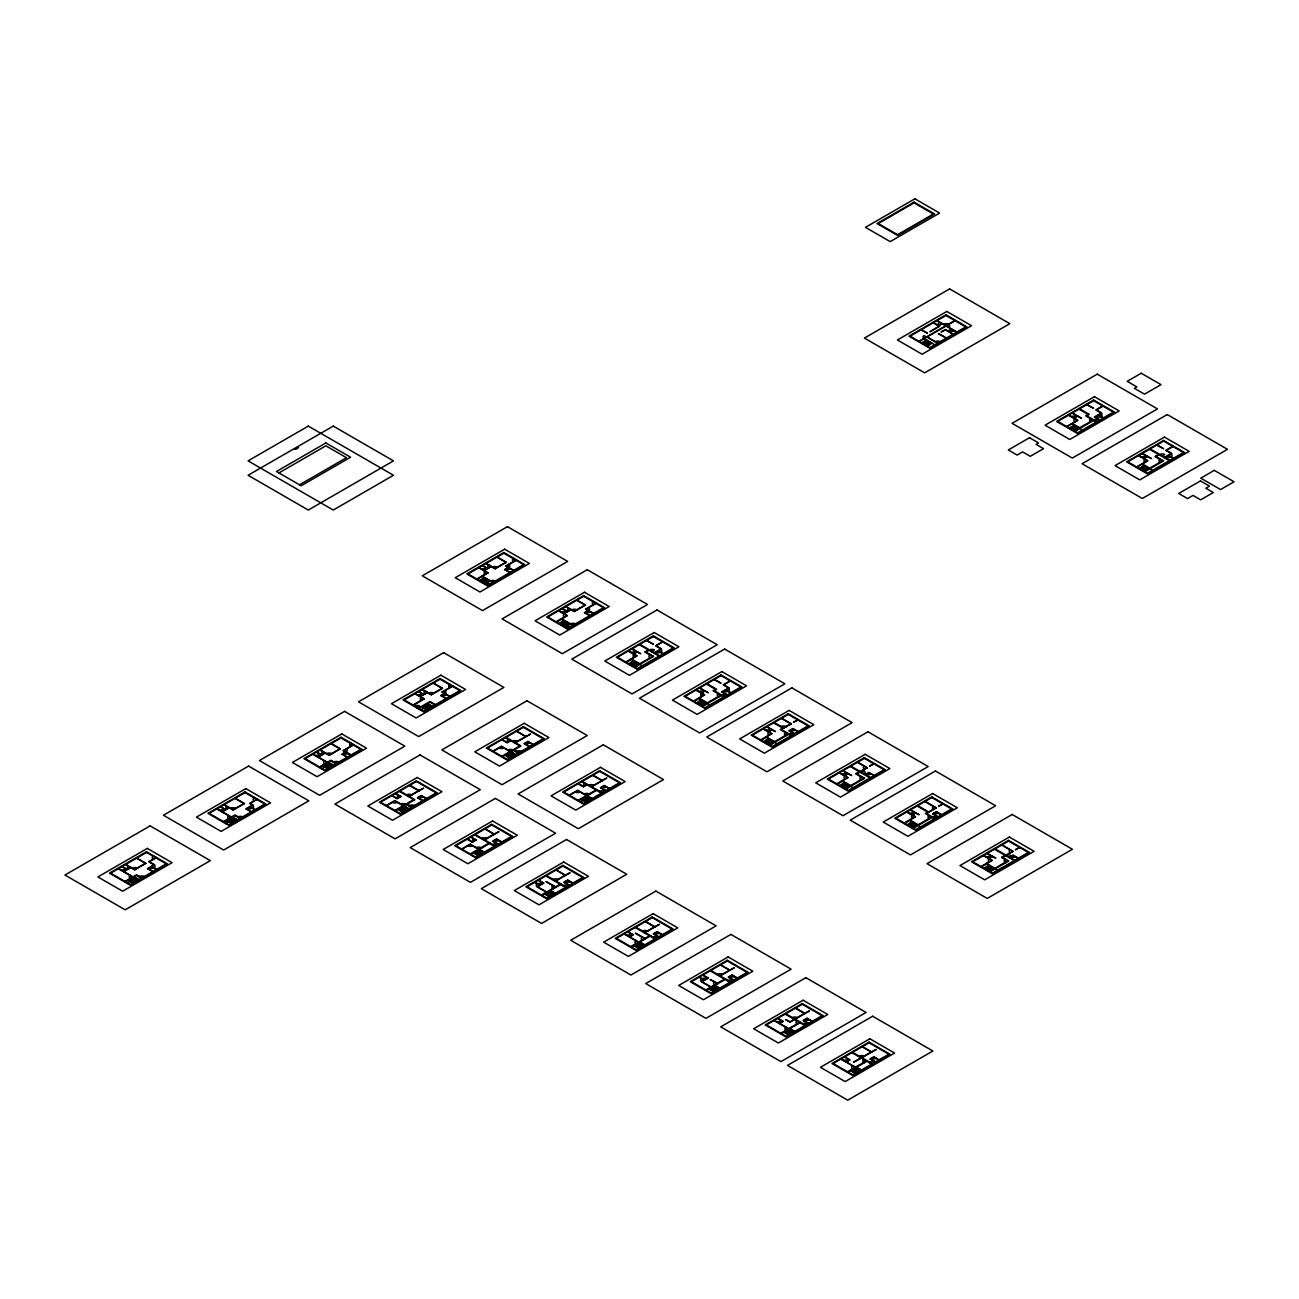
<?xml version="1.0" encoding="UTF-8"?>
<svg xmlns="http://www.w3.org/2000/svg" width="1299" height="1299" viewBox="0 0 1299 1299"><rect width="100%" height="100%" fill="white"/><g stroke="black" fill="none" stroke-linecap="round" stroke-linejoin="round"><path stroke-width="1.5" d="M134.836 880.381L134.219 880.966L135.242 880.625M233.333 820.595L232.732 821.179L233.739 820.822M329.329 765.89L328.712 766.475L329.735 766.134M428.378 707.159L427.761 707.744L428.767 707.387M404.752 809.439L404.151 810.024L405.158 809.683M511.725 755.271L511.108 755.856L512.115 755.515M480.094 852.94L479.477 853.524L480.5 853.167M587.976 799.307L587.375 799.892L588.382 799.534M551.231 894.004L550.63 894.589L551.637 894.248M640.602 945.607L640.001 946.192L641.008 945.851M715.619 988.912L715.018 989.497L716.025 989.156M790.588 1032.202L789.987 1032.786L790.994 1032.429M857.372 1070.749L856.772 1071.334L857.778 1070.993M278.928 472.917L325.87 445.817L346.46 457.703L299.517 484.803M483.959 570.407L490.86 566.413M484.267 570.586L491.168 566.591M476.847 579.029L487.563 572.843M495.081 568.491L505.798 562.305M477.155 579.208L488.18 572.843L479.022 567.549M514.079 558.424L513.462 558.781A3.442 1.981 0 0 0 513.462 561.59M479.558 580.588L484.413 577.779M516.515 559.837L505.701 566.072L513.43 570.521M480.175 580.945L485.03 578.136M506.334 566.072L516.206 560.356M480.776 581.303L485.647 578.493M481.393 581.643L486.264 578.851M482.01 582.001L486.881 579.192M482.627 582.358L487.482 579.549M508.185 567.501L504.58 569.579L509.825 572.599M504.889 569.758L508.494 567.679M483.244 582.715L488.099 579.906M483.845 583.072L488.716 580.263M484.462 583.43L489.333 580.621M485.079 583.771L489.934 580.962M484.738 584.29L485.339 583.933A3.442 1.981 0 0 1 490.21 583.933M490.21 581.124L490.519 580.945A3.442 1.981 0 0 1 495.39 580.945M487.174 585.687L523.627 564.643L503.833 553.212L467.997 573.914L487.774 585.329M941.775 323.613L938.479 325.513L933.543 322.672M938.479 325.87L942.084 323.792M918.978 341.264L954.814 320.561M919.286 341.442L955.122 320.739M921.722 342.839L926.577 340.029M922.322 343.196L927.194 340.387M922.939 343.553L927.811 340.744M923.557 343.91L928.412 341.101M924.174 344.267L929.029 341.458M924.774 344.608L929.646 341.816M947.767 331.229L951.371 329.15M951.68 329.329L948.384 331.229L953.32 334.087M925.391 344.966L930.263 342.157M926.008 345.323L930.863 342.514M926.625 345.68L931.48 342.871M927.226 346.037L932.097 343.228M420.162 696.394L427.062 692.416M563.766 613.485L570.667 609.507M420.47 696.573L427.371 692.594M564.091 613.664L570.975 609.686M222.048 811.599L228.949 807.621M222.356 811.778L229.257 807.799M318.044 756.911L324.945 752.933M318.352 757.09L325.253 753.111M123.551 871.402L130.452 867.423M556.037 621.75L566.754 615.564M574.272 611.228L584.988 605.042L576.756 600.284M123.86 871.58L130.761 867.602M561.817 618.762L567.371 615.564L558.83 610.627M413.05 705.016L423.766 698.83M431.284 694.494L442.001 688.308M556.654 622.091L561.509 619.298L572.469 625.598M413.358 705.195L424.383 698.83L415.225 693.536M233.171 809.699L243.871 803.513M450.282 684.427L449.665 684.768A3.442 1.981 0 0 0 449.665 687.577M593.887 601.502L593.286 601.859A3.442 1.981 0 0 0 593.286 604.668M153.85 855.976L153.233 856.333A3.442 1.981 0 0 0 153.233 859.142M254.766 797.586L254.166 797.927A3.442 1.981 0 0 0 254.166 800.736M329.167 755.011L339.867 748.825M414.105 706.331L414.722 705.99A3.442 1.981 0 0 1 419.577 705.99L416.541 707.744M351.233 743.158L350.633 743.515A3.442 1.981 0 0 0 350.633 746.308M559.09 623.504L563.945 620.695M559.755 623.893L564.627 621.084M134.674 869.502L145.374 863.315M452.718 685.823L441.904 692.058L449.633 696.524M596.322 602.915L585.524 609.15L593.253 613.615M156.27 857.389L148.703 861.757L154.078 864.858L147.453 868.674L152.714 871.71M257.202 798.982L249.635 803.367L252.574 805.055L245.949 808.871L251.21 811.907M442.537 692.058L452.409 686.359M586.141 609.15L596.03 603.434M155.977 857.908L149.32 861.757L154.695 864.858L151.674 866.595M228.981 815.61L228.673 815.788A3.442 1.981 0 0 0 228.673 818.597M256.91 799.518L250.252 803.367L253.191 805.055L250.187 806.793M560.437 624.283L565.292 621.474M324.977 760.922L324.669 761.1A3.442 1.981 0 0 0 324.669 763.909M561.103 624.673L565.974 621.864M353.669 744.554L343.082 750.676L350.811 755.125M343.699 750.676L353.377 745.09M561.785 625.063L566.64 622.253M418.505 708.166L430.066 701.509L435.538 704.659M444.388 693.487L440.783 695.566L446.028 698.602M562.467 625.452L567.322 622.643M587.992 610.579L584.388 612.657L589.632 615.694M418.505 708.881L430.066 702.207L434.921 705.016M441.092 695.744L444.696 693.666M584.696 612.836L588.301 610.757M130.485 875.412L130.176 875.591A3.442 1.981 0 0 0 130.176 878.4M223.477 821.601L235.022 814.928L240.494 818.094M563.133 625.842L568.004 623.033M223.477 822.299L235.022 815.642L239.877 818.451M246.258 809.05L249.863 806.971M319.457 766.913L331.018 760.24L336.49 763.39M345.55 752.105L341.946 754.183L347.206 757.22M563.815 626.232L568.67 623.423M319.457 767.612L331.018 760.938L335.873 763.747M342.254 754.362L345.859 752.283M564.48 626.621L569.352 623.812M420.941 710.277L421.542 709.92A3.442 1.981 0 0 0 421.542 707.127L426.413 709.92M423.977 708.523L430.066 705.016M564.545 627.368L570.634 623.861A3.442 1.981 0 0 1 575.489 623.861M124.964 881.404L136.525 874.73L141.997 877.897M124.964 882.102L136.525 875.429L141.38 878.238M147.761 868.852L151.366 866.774M225.896 823.712L226.513 823.355A3.442 1.981 0 0 0 226.513 820.546L231.368 823.355M228.949 821.958L235.022 818.451M321.892 769.008L322.509 768.667A3.442 1.981 0 0 0 322.509 765.858L327.364 768.667M324.929 767.254L331.018 763.747M333.453 762.351L334.054 761.993A3.442 1.981 0 0 1 338.925 761.993M428.573 707.273L431.284 705.714M233.528 820.708L236.239 819.149M566.981 628.765L603.434 607.721L583.657 596.306L547.805 616.993L567.598 628.424M329.524 766.004L332.235 764.445M127.399 883.515L128.016 883.158A3.442 1.981 0 0 0 128.016 880.349L132.871 883.158M130.436 881.745L136.525 878.238M138.961 876.841L139.561 876.484A3.442 1.981 0 0 1 144.433 876.484M135.031 880.511L137.743 878.952M633.49 653.738L637.095 651.643M633.798 653.917L637.403 651.822M625.761 662.003L636.461 655.816M631.541 659.015L637.095 655.816L628.537 650.88M626.362 662.344L631.233 659.535L642.177 665.851M648.331 649.922L644.71 652.001L652.39 656.45M662.425 641.771L655.524 645.765L660.996 648.915L654.404 652.731M662.734 641.95L656.141 645.765L661.613 648.915L658.333 650.815M645.928 652.001L649.549 649.922A3.442 1.981 0 0 1 654.404 649.922L651.367 651.676M628.797 663.757L633.652 660.947M396.763 798.56L400.677 796.303M629.463 664.146L634.334 661.337M630.145 664.536L635.016 661.727M386.339 805.526L394.864 800.606L408.876 808.709M386.664 805.705L395.172 800.785M630.827 664.926L635.682 662.117M631.493 665.315L636.364 662.506M650.572 654.696L649.955 655.037A3.442 1.981 0 0 0 649.955 657.846M632.175 665.705L637.03 662.896M654.728 652.91L658.008 651.01M632.84 666.095L637.712 663.286M397.608 802.197L397.283 802.376A3.442 1.981 0 0 1 392.428 802.376M409.006 796.238L418.587 790.718M418.895 790.539L423.636 788.152L409.315 796.417M633.522 666.484L638.394 663.675M634.204 666.874L639.059 664.065M639.741 663.757L653.007 656.092M634.87 667.264L653.608 656.45L645.311 651.66M507.113 742.427L510.41 740.527M492.938 751.147L501.463 746.227L515.833 754.54M510.718 740.706L507.113 742.784L501.852 739.764M493.247 751.325L501.771 746.405M1073.753 417.888L1077.358 415.81M1074.062 418.067L1077.667 415.989M394.896 810.462L413.65 799.632M504.191 747.818L503.882 747.997A3.442 1.981 0 0 1 499.027 747.997M395.497 810.803L406.441 804.487M407.058 804.146L414.868 799.632L399.946 791.01M417.693 797.911L421.298 795.832M515.135 742.557L530.593 733.984L515.443 742.736M400.368 810.803L406.441 807.296M408.876 805.9L409.494 805.542A3.442 1.981 0 0 1 414.349 805.542M1066.641 426.527L1077.358 420.34L1068.509 415.225M1066.95 426.705L1077.975 420.34L1068.817 415.047M1102.689 405.938L1095.788 409.932L1101.276 413.082L1094.375 417.076L1099.62 420.097M1102.997 406.116L1096.421 409.932L1101.893 413.082L1098.597 414.982L1103.533 417.84M404.963 809.553L407.659 807.994M1069.353 428.085L1074.224 425.276M501.852 756.294L519.779 745.951L505.457 737.686M1069.97 428.443L1074.825 425.634M502.453 756.635L513.397 750.319M514.014 749.978L520.996 745.951L506.074 737.329M524.423 743.872L528.027 741.794M1070.587 428.784L1075.442 425.991M1071.188 429.141L1076.059 426.332M1071.805 429.498L1076.676 426.689M1072.422 429.855L1077.277 427.046M1094.684 417.255L1098.288 415.16M507.324 756.635L513.397 753.128M515.833 751.731L516.45 751.374A3.442 1.981 0 0 1 521.305 751.374M1073.039 430.213L1077.894 427.403M1073.64 430.57L1078.511 427.761M1074.257 430.911L1092.995 420.097M1074.874 431.268L1093.612 420.454M701.151 692.789L704.756 690.711M701.46 692.984L705.065 690.889M693.422 701.07L704.139 694.884M699.203 698.083L704.756 694.884L696.215 689.948M694.023 701.411L698.894 698.602L709.839 704.919M730.087 680.838L723.186 684.833L728.658 687.983L721.773 691.977L727.018 694.997M730.395 681.017L723.819 684.833L729.291 687.983L725.995 689.883M696.459 702.824L701.33 700.015M697.141 703.214L701.996 700.405M697.807 703.603L702.678 700.794M698.489 703.993L703.344 701.184M699.154 704.383L704.026 701.574M699.836 704.772L704.707 701.963M722.082 692.156L725.686 690.061M700.518 705.162L705.373 702.353M701.184 705.552L706.055 702.743M701.866 705.942L706.721 703.132M707.403 702.824L720.669 695.16M702.532 706.331L721.887 695.16A3.442 1.981 0 0 1 726.742 695.16M472.089 842.044L476.019 839.787M461.681 849.01L470.189 844.106L484.218 852.193M461.989 849.189L470.498 844.285M1143.753 458.32L1147.358 456.225M472.933 845.681L472.625 845.86A3.442 1.981 0 0 1 467.754 845.86M1144.062 458.498L1147.667 456.404M484.348 839.739L493.929 834.202M494.237 834.023L498.962 831.652L484.657 839.917M583.381 786.463L586.677 784.564M1136.641 466.942L1147.358 460.755L1138.509 455.64M586.986 784.742L583.381 786.821L578.12 783.784M1136.95 467.12L1147.975 460.755L1138.817 455.462M1158.594 454.504L1154.99 456.582L1162.394 460.869M1172.705 446.353L1165.804 450.347L1171.276 453.497L1164.683 457.313M569.206 795.183L577.714 790.263L592.1 798.56M1173.013 446.531L1166.421 450.347L1171.893 453.497L1168.597 455.397L1173.549 458.255M569.514 795.361L578.039 790.442M1156.191 456.582L1159.211 454.845M470.222 853.946L488.992 843.116M470.839 854.304L490.21 843.116M493.019 841.395L496.624 839.316M1139.353 468.501L1144.224 465.692M580.458 791.854L580.15 792.033A3.442 1.981 0 0 1 575.295 792.033M1139.97 468.858L1144.841 466.049M1162.248 455.9L1164.683 454.504A3.442 1.981 0 0 0 1159.812 454.504M1140.587 469.215L1145.442 466.406M591.402 786.593L606.86 778.02L591.711 786.772M1141.204 469.556L1146.059 466.747M475.694 854.304L481.783 850.796M492.029 844.87L492.63 844.529A3.442 1.981 0 0 1 497.501 844.529M1141.805 469.913L1146.676 467.104M1142.422 470.27L1147.293 467.461M1164.992 457.492L1168.288 455.592M480.289 853.053L483.001 851.495M1143.039 470.628L1147.894 467.819M1143.656 470.985L1148.511 468.176M1144.257 471.326L1163.011 460.512M1144.874 471.683L1163.612 460.869L1155.59 456.241M578.12 800.33L596.046 789.971L581.725 781.706M578.721 800.671L597.264 789.971M600.69 787.892L604.295 785.814M583.592 800.671L589.665 797.164M599.083 791.724L599.683 791.383A3.442 1.981 0 0 1 604.555 791.383M588.187 799.421L590.883 797.862M768.391 731.613L771.996 729.535M768.699 731.792L772.304 729.713M760.662 739.878L771.379 733.691M766.442 736.906L771.996 733.691L763.455 728.771M761.263 740.235L766.134 737.426L777.078 743.742M783.606 727.927L790.734 723.819M797.635 719.841L793.478 722.244L797.943 720.019M763.698 741.632L768.57 738.822M764.38 742.021L769.235 739.228M765.046 742.411L769.917 739.618M765.728 742.801L770.583 740.008M766.41 743.207L771.265 740.398M767.076 743.596L771.947 740.787M789.321 730.964L792.926 728.885M767.758 743.986L772.613 741.177M768.423 744.376L773.295 741.567M769.105 744.765L773.96 741.956M774.642 741.632L787.908 733.984M769.787 745.155L789.126 733.984A3.442 1.981 0 0 1 793.981 733.984M543.242 883.125L536.925 886.762L546.311 892.169M537.51 886.795L543.859 883.125L538.614 880.089M555.485 880.803L565.065 875.282M565.374 875.104L570.115 872.717L555.793 880.982M541.374 895.027L560.129 884.197M541.975 895.368L561.347 884.197M564.156 882.476L567.777 880.397M546.847 895.368L552.919 891.861M563.165 885.95L563.782 885.593A3.442 1.981 0 0 1 568.637 885.593M551.442 894.134L554.137 892.559M844.447 775.535L848.052 773.457M844.772 775.714L848.377 773.636M836.718 783.8L847.435 777.614M842.499 780.813L848.052 777.614L839.511 772.678M837.335 784.141L842.19 781.348L853.134 787.665M859.305 771.72L855.684 773.814L863.965 778.604M860.198 771.541L866.79 767.741M873.691 763.747L869.534 766.15L874 763.926M856.902 773.814L859.906 772.061M860.523 771.72L867.407 767.741L857.746 762.156M861.123 772.775L864.16 771.021A3.442 1.981 0 0 1 864.16 773.831L863.559 774.172M839.771 785.554L844.626 782.745M840.437 785.944L845.308 783.135M841.119 786.333L845.974 783.524M841.784 786.723L846.656 783.914M842.466 787.113L847.321 784.304M865.378 774.529L868.982 772.45L874.243 775.471M843.148 787.503L848.003 784.693M865.686 774.707L868.982 772.808M843.814 787.892L848.685 785.083M844.496 788.282L849.351 785.473M845.162 788.672L850.033 785.863M850.715 785.554L863.965 777.89M845.844 789.061L864.582 778.247L856.285 773.457M629.317 936.628L632.613 934.728M629.625 936.806L633.23 934.728L627.985 931.692M644.856 932.406L654.436 926.885M654.745 926.69L659.486 924.32L645.165 932.585M636.266 940.638L635.942 940.817A3.442 1.981 0 0 0 635.942 943.626M630.746 946.63L649.5 935.8M653.543 934.078L657.148 932M631.346 946.971L650.718 935.8M636.218 946.971L642.291 943.464M652.536 937.553L653.153 937.196A3.442 1.981 0 0 1 658.008 937.196M640.813 945.721L643.508 944.162M911.914 814.733L915.519 812.654M912.239 814.911L915.844 812.833M904.185 822.998L914.902 816.811M909.966 820.026L915.519 816.811L906.978 811.891M904.802 823.355L909.657 820.546L920.601 826.862M928.704 811.956L935.832 807.848M942.733 803.87L938.576 806.257L943.042 804.049M907.238 824.751L912.093 821.942M907.904 825.141L912.775 822.348M908.586 825.531L913.441 822.738M909.251 825.92L914.123 823.128M909.933 826.326L914.805 823.517M910.615 826.716L915.47 823.907M932.844 814.083L936.449 812.005M911.281 827.106L916.152 824.297M911.963 827.495L916.818 824.686M912.629 827.885L917.5 825.076M918.182 824.751L931.432 817.103M913.311 828.275L932.65 817.103A3.442 1.981 0 0 1 937.521 817.103M707.63 978.033L701.314 981.671L710.699 987.078M701.898 981.703L708.247 978.033L703.003 974.997M719.873 975.711L729.453 970.191M729.762 970.012L734.503 967.625L720.182 975.89M705.763 989.935L724.517 979.105M728.544 977.384L732.165 975.305M706.364 990.276L725.735 979.105M711.235 990.276L717.308 986.769M727.554 980.859L728.171 980.501A3.442 1.981 0 0 1 733.026 980.501M715.83 989.042L718.526 987.467M988.685 858.249L992.29 856.171M988.994 858.428L992.598 856.35M980.956 866.514L991.657 860.328M986.737 863.543L992.29 860.328L983.733 855.391M981.557 866.871L986.428 864.062L997.372 870.379M1005.101 855.343L1001.48 857.437L1008.203 861.318M1006.011 855.164L1012.587 851.365M1019.488 847.37L1015.331 849.773L1019.796 847.549M983.993 868.268L988.848 865.459M1002.698 857.437L1005.702 855.7M1006.319 855.343L1013.22 851.365L1001.967 844.87M1006.14 855.944L1009.177 854.19A3.442 1.981 0 0 1 1009.177 856.999L1008.576 857.34M984.674 868.658L989.529 865.848M985.34 869.047L990.211 866.238M986.022 869.437L990.877 866.628M986.688 869.827L991.559 867.018M1009.615 857.243L1013.22 855.164L1018.465 858.201M987.37 870.216L992.225 867.407M1009.924 857.421L1013.22 855.521M988.052 870.606L992.907 867.797M988.718 870.996L993.589 868.187M989.4 871.385L994.255 868.576M994.937 868.268L1008.203 860.62M990.065 871.775L1008.803 860.961L1002.081 857.08M779.303 1023.222L782.599 1021.306M779.611 1023.401L783.216 1021.306L777.955 1018.286M794.225 1019.358L790.036 1021.777L785.603 1019.569L790.036 1022.134L794.533 1019.536M794.842 1019.001L804.422 1013.464M804.731 1013.285L809.472 1010.914L795.15 1019.179M786.236 1027.217L785.927 1027.395A3.442 1.981 0 0 0 785.927 1030.204M780.731 1033.208L799.486 1022.378M803.513 1020.673L807.117 1018.578M781.332 1033.566L800.704 1022.378M786.187 1033.566L792.276 1030.058M802.522 1024.132L803.123 1023.791A3.442 1.981 0 0 1 807.994 1023.791M790.782 1032.315L793.494 1030.756M846.087 1061.77L849.384 1059.87M846.396 1061.949L850.001 1059.87L844.74 1056.834M861.01 1057.906L853.492 1062.241L861.318 1058.084M861.627 1057.548L871.207 1052.028M871.515 1051.849L876.257 1049.462L861.935 1057.743M853.021 1065.781L852.712 1065.959A3.442 1.981 0 0 0 852.712 1068.768M847.5 1071.772L866.271 1060.942M870.298 1059.221L873.902 1057.142M848.117 1072.13L867.488 1060.942M852.972 1072.13L859.061 1068.606M869.307 1062.696L869.908 1062.338A3.442 1.981 0 0 1 874.779 1062.338M857.567 1070.879L860.279 1069.321M484.04 581.546L483.033 581.189L483.634 581.773M563.88 624.64L562.857 624.283L563.474 624.868M1087.052 404.509L1093.677 408.341L1086.727 404.687M1157.052 444.94L1163.677 448.756L1156.743 445.119M937.147 320.577L945.964 325.676M946.273 325.854L956.925 332.008M936.839 320.772L945.656 325.854M945.964 326.033L956.616 332.187M1097.98 414.982L1103.224 418.018M1167.98 455.397L1173.224 458.433M938.787 325.692L939.664 326.195L929.938 331.813L939.031 326.195L933.234 322.85M948.075 331.05L945.38 329.491L941.061 331.992L945.38 329.865L953.011 334.265M1094.992 417.076L1099.928 419.918M1150.151 448.918L1169.944 460.333M1079.615 408.812L1089.276 414.381L1086.808 415.826L1096.924 421.655M1149.55 449.259L1169.327 460.69M1078.998 409.153L1088.059 414.381L1085.591 415.826L1096.307 422.013M946.581 337.984L938.316 333.583L946.257 338.162M1072.422 412.968L1081.482 418.197L1077.358 416.167M1142.422 453.383L1151.482 458.612L1147.358 456.582M1072.113 413.147L1077.05 415.989M1142.113 453.562L1147.049 456.404M921.397 329.686L927.502 333.21L921.072 329.865M927.161 336.896L937.813 343.05M926.398 336.977L923.979 335.564A3.442 1.981 0 0 0 923.979 338.373M926.853 337.074L937.505 343.228M1072.422 423.539L1079.729 427.761M1142.422 463.954L1149.745 468.176M924.141 338.633L934.793 344.787M1071.821 423.896L1082.44 430.018M1141.821 464.311L1152.44 470.433M924.141 341.442L929.662 344.625M1071.789 426.673L1077.309 429.872M1141.789 467.104L1147.309 470.287M1001.659 845.048L1012.895 851.543M577.065 600.106L585.605 605.042L574.272 611.585L565.731 606.649M646.772 640.358L653.397 644.174L646.464 640.537M714.45 679.409L721.075 683.242L714.125 679.588M781.689 718.233L791.351 723.819L781.446 729.535L791.562 735.38M781.365 718.412L791.042 723.998M857.437 762.334L867.099 767.92M925.213 801.353L936.449 807.848L926.544 813.564L935.085 818.5M924.904 801.532L936.141 808.027M588.268 607.559L588.577 607.737A3.442 1.981 0 0 1 588.577 610.546M660.444 649.24L660.753 649.419A3.442 1.981 0 0 1 660.753 652.228M728.106 688.308L728.43 688.486A3.442 1.981 0 0 1 728.43 691.295M1010.476 852.94L1010.167 852.761A3.442 1.981 0 0 1 1010.167 849.952M497.257 557.027L506.415 562.305L495.081 568.848L485.907 563.571M864.679 769.317L864.355 769.138A3.442 1.981 0 0 1 864.355 766.329M496.932 557.206L506.107 562.483M933.705 809.423L933.396 809.245A3.442 1.981 0 0 1 933.396 806.435M1012.895 855.343L1018.156 858.379M585.833 608.971L593.562 613.42M658.008 650.637L663.269 653.673M725.686 689.704L730.931 692.74M798.171 731.564L792.926 728.528L789.013 730.785L794.257 733.821M508.445 564.48L508.753 564.659A3.442 1.981 0 0 1 508.753 567.468M657.7 650.815L662.961 653.852M725.378 689.883L730.623 692.919M792.617 728.707L797.862 731.743M868.674 772.629L873.935 775.665M941.71 814.684L936.449 811.648L932.536 813.905L937.797 816.941M936.141 811.826L941.402 814.863M786.35 726.709L786.041 726.531A3.442 1.981 0 0 0 781.17 726.531M1010.736 856.593L1011.044 856.772A3.053 1.77 0 0 0 1015.38 856.772M585.833 611.829L586.141 612.008A3.053 1.77 0 0 0 590.46 612.008M655.54 652.066L655.849 652.244A3.053 1.77 0 0 0 660.184 652.244M723.202 691.133L723.527 691.312A3.053 1.77 0 0 0 727.846 691.312M790.458 729.957L790.766 730.135A3.053 1.77 0 0 0 795.085 730.135M866.514 773.879L866.823 774.058A3.053 1.77 0 0 0 871.142 774.058M506.025 565.893L513.738 570.342M933.981 813.077L934.29 813.255A3.053 1.77 0 0 0 938.609 813.255M995.066 848.848L1014.86 860.279M585.005 612.657L589.957 615.515M639.871 644.336L659.665 655.751M722.39 691.977L727.326 694.819M789.63 730.785L794.566 733.643M850.845 766.134L870.639 777.565M933.153 813.905L938.105 816.762M994.466 849.205L1014.259 860.636M707.013 683.712L716.675 689.282L714.19 690.727L724.322 696.556M774.253 722.536L783.914 728.106M639.27 644.677L659.048 656.109M850.244 766.491L870.021 777.906M917.776 805.656L929.029 812.135M706.396 684.053L715.457 689.282L712.989 690.727L723.705 696.913M773.636 722.877L782.696 728.106L780.228 729.535L790.945 735.737M917.175 805.997L927.811 812.135L925.326 813.564L934.484 818.857M506.009 568.735L506.334 568.913A3.053 1.77 0 0 0 510.653 568.913M577.016 609.994L576.707 609.816A3.442 1.981 0 0 0 571.836 609.816M505.197 569.579L510.134 572.421M497.826 567.273L497.517 567.095A3.442 1.981 0 0 0 492.646 567.095M566.039 606.471L574.58 611.407M718.85 696.913L718.233 696.556A3.442 1.981 0 0 1 718.233 693.747M786.09 735.737L785.473 735.38A3.442 1.981 0 0 1 785.473 732.571M1005.767 862.715L1005.166 862.374A3.442 1.981 0 0 1 1005.166 859.565M929.613 818.857L929.012 818.5A3.442 1.981 0 0 1 929.012 815.691M486.232 563.393L495.39 568.67M568.816 610.92L568.507 610.741A3.053 1.77 0 0 1 568.507 608.257M861.546 780.001L860.928 779.644A3.442 1.981 0 0 1 860.928 776.834M987.337 853.313L995.895 858.249L992.29 856.528M987.029 853.492L991.981 856.35M562.435 608.549L567.371 611.407M632.142 648.802L640.699 653.722L637.095 652.001M699.82 687.869L708.361 692.789L704.756 691.068M767.059 726.677L775.6 731.613L771.996 729.892M843.116 770.599L851.657 775.535L848.052 773.814M562.126 608.728L567.062 611.585M631.834 648.98L636.786 651.822M699.495 688.048L704.448 690.889M766.751 726.855L771.687 729.713M842.807 770.778L847.744 773.636M910.583 809.797L919.124 814.733L915.519 813.012M910.274 809.975L915.21 812.833M991.153 857.178L990.845 856.999A3.053 1.77 0 0 0 986.526 856.999M489.009 567.842L488.7 567.663A3.053 1.77 0 0 1 488.7 565.162M566.25 612.414L565.942 612.235A3.053 1.77 0 0 0 561.606 612.235M635.958 652.666L635.649 652.488A3.053 1.77 0 0 0 631.33 652.488M703.62 691.734L703.311 691.555A3.053 1.77 0 0 0 698.992 691.555M770.859 730.541L770.551 730.363A3.053 1.77 0 0 0 766.231 730.363M846.932 774.464L846.623 774.285A3.053 1.77 0 0 0 842.288 774.285M914.399 813.661L914.09 813.483A3.053 1.77 0 0 0 909.755 813.483M482.627 565.471L487.563 568.312M482.302 565.65L487.255 568.491M983.424 855.57L991.981 860.506M558.521 610.806L567.062 615.742M628.229 651.059L636.77 655.995M695.891 690.126L704.448 695.062M763.146 728.95L771.687 733.87M839.203 772.856L847.744 777.792M486.427 569.335L486.118 569.157A3.053 1.77 0 0 0 481.799 569.157M906.67 812.07L915.21 816.99M989.546 861.919L989.237 861.74A3.442 1.981 0 0 1 989.237 858.931M564.627 617.139L564.318 616.96A3.442 1.981 0 0 1 564.318 614.167M634.35 657.391L634.042 657.213A3.442 1.981 0 0 1 634.042 654.404M702.012 696.459L701.704 696.28A3.442 1.981 0 0 1 701.704 693.471M769.252 735.283L768.943 735.104A3.442 1.981 0 0 1 768.943 732.295M845.308 779.189L845 779.01A3.442 1.981 0 0 1 845 776.217M478.698 567.728L487.872 573.021M912.775 818.402L912.466 818.224A3.442 1.981 0 0 1 912.466 815.415M986.428 863.364L995.537 868.625M485.436 574.418L485.128 574.239A3.442 1.981 0 0 1 485.128 571.43M561.509 618.584L573.07 625.257M631.233 658.837L640.342 664.098M698.894 697.904L708.004 703.165M766.134 736.728L775.259 741.989M842.19 780.634L851.316 785.911M909.657 819.848L918.783 825.109M986.428 866.871L992.501 870.379M482.335 576.22L492.954 582.342M561.509 622.091L567.598 625.615M631.233 662.344L637.306 665.851M698.894 701.411L704.967 704.919M766.134 740.235L772.207 743.742M842.19 784.141L848.279 787.665M482.026 576.399L492.646 582.52M909.657 823.355L915.746 826.862M563.669 624.754L566.38 626.313M481.994 579.192L487.515 582.374M483.845 581.66L486.297 583.072M433.444 683.014L442.618 688.308L431.284 694.851L422.11 689.558M516.791 731.142L526.16 736.549M593.058 775.162L602.427 780.569M433.135 683.193L442.309 688.486M516.482 731.321L525.543 736.549M592.75 775.341L601.81 780.569M444.648 690.483L444.956 690.662A3.442 1.981 0 0 1 444.956 693.471M442.228 691.88L449.941 696.345M533.288 744.457L528.027 741.42L524.114 743.694L529.375 746.714M609.556 788.493L604.295 785.457L600.382 787.714L605.643 790.75M527.719 741.599L532.98 744.636M603.986 785.635L609.247 788.672M442.212 694.738L442.537 694.916A3.053 1.77 0 0 0 446.856 694.916M525.559 742.849L525.868 743.028A3.053 1.77 0 0 0 530.203 743.028M601.827 786.885L602.135 787.064A3.053 1.77 0 0 0 606.471 787.064M441.4 695.566L446.336 698.424M524.747 743.694L529.683 746.535M601.015 787.714L605.951 790.571M517.879 741.339L517.554 741.161A3.442 1.981 0 0 0 512.699 741.161M594.146 785.359L593.822 785.181A3.442 1.981 0 0 0 588.967 785.181M434.028 693.26L433.72 693.081A3.442 1.981 0 0 0 428.849 693.081M582.342 781.365L602.119 792.78M422.435 689.379L431.593 694.673M596.647 790.328L601.518 793.137M425.211 693.845L424.903 693.666A3.053 1.77 0 0 1 424.903 691.165M508.558 741.956L508.25 741.778A3.053 1.77 0 0 1 508.25 739.277M584.826 785.992L584.501 785.814A3.053 1.77 0 0 1 584.501 783.313M418.83 691.458L423.766 694.316M502.161 739.586L507.422 742.606M578.428 783.606L583.689 786.642M418.505 691.636L423.458 694.494M422.63 695.322L422.321 695.144A3.053 1.77 0 0 0 418.002 695.144M513.397 749.62L518.869 752.787M518.269 753.128L512.796 749.978A3.442 1.981 0 0 0 507.925 749.978M589.665 794.355L589.064 793.998A3.442 1.981 0 0 0 584.193 793.998M414.901 693.731L424.075 699.008M427.631 703.603L432.486 706.412M421.639 700.421L421.331 700.242A3.442 1.981 0 0 1 421.331 697.433M501.463 746.584L510.052 751.553M577.714 790.62L586.32 795.589M426.949 703.993L431.82 706.802M510.296 752.121L515.167 754.93M586.563 796.157L591.435 798.95M426.283 704.383L431.138 707.192M509.614 752.511L514.485 755.32M585.881 796.547L590.753 799.34M425.601 704.772L430.472 707.582M508.948 752.9L513.803 755.709M585.216 796.937L590.071 799.746M424.919 705.162L429.79 707.971M508.266 753.29L513.137 756.099M584.534 797.326L589.405 800.135M424.253 705.552L429.108 708.361M507.6 753.68L512.456 756.489M583.868 797.716L588.723 800.525M423.571 705.942L428.443 708.751M506.919 754.069L511.79 756.879M583.186 798.106L588.057 800.915M422.906 706.331L427.761 709.14M506.237 754.459L511.108 757.268M582.504 798.495L587.375 801.304M422.224 706.737L427.095 709.53M505.571 754.849L510.426 757.658M581.838 798.885L586.693 801.694M504.889 755.239L509.76 758.048M586.028 802.084L581.156 799.275A3.442 1.981 0 0 1 581.156 802.084M409.834 785.294L419.204 790.718M485.177 828.794L494.546 834.202M556.313 869.875L565.682 875.282M645.684 921.462L655.053 926.885M720.701 964.784L730.07 970.191M795.67 1008.056L805.039 1013.464M862.455 1046.621L871.824 1052.028M409.526 785.489L418.895 790.896M484.868 828.973L494.237 834.38M556.004 870.054L565.374 875.461M645.376 921.641L654.745 927.064M720.393 964.962L729.762 970.369M795.361 1008.235L804.731 1013.642M862.146 1046.799L871.515 1052.206M345.826 749.085L346.135 749.263A3.442 1.981 0 0 1 346.135 752.072M331.326 743.531L340.5 748.825L329.167 755.369L319.992 750.075M343.391 750.497L351.12 754.946M426.543 798.495L421.298 795.475L417.385 797.732L422.63 800.769M501.885 841.996L496.624 838.959L492.711 841.216L497.972 844.253M573.021 883.06L567.777 880.04L563.847 882.297L569.108 885.333M662.393 934.663L657.148 931.643L653.235 933.9L658.479 936.936M737.41 977.968L732.165 974.948L728.236 977.205L733.497 980.242M812.378 1021.258L807.117 1018.221L803.204 1020.478L808.465 1023.515M879.163 1059.822L873.902 1056.785L869.989 1059.042L875.25 1062.079M331.018 743.71L340.176 749.003M420.99 795.654L426.234 798.674M496.315 839.138L501.576 842.174M567.452 880.219L572.713 883.239M656.839 931.821L662.084 934.842M731.84 975.127L737.101 978.163M806.809 1018.4L812.07 1021.436M873.594 1056.964L878.855 1060M343.391 753.339L343.699 753.534A3.053 1.77 0 0 0 348.018 753.534M418.83 796.904L419.139 797.083A3.053 1.77 0 0 0 423.458 797.083M494.156 840.388L494.464 840.567A3.053 1.77 0 0 0 498.784 840.567M565.292 881.469L565.601 881.648A3.053 1.77 0 0 0 569.936 881.648M654.664 933.055L654.988 933.234A3.053 1.77 0 0 0 659.307 933.234M729.681 976.377L729.989 976.556A3.053 1.77 0 0 0 734.325 976.556M804.649 1019.65L804.958 1019.829A3.053 1.77 0 0 0 809.277 1019.829M871.434 1058.214L871.743 1058.393A3.053 1.77 0 0 0 876.062 1058.393M342.563 754.183L347.515 757.041M418.002 797.732L422.938 800.59M493.328 841.216L498.28 844.074M564.48 882.297L569.417 885.155M653.852 933.9L658.788 936.741M728.869 977.205L733.805 980.063M803.821 1020.478L808.774 1023.336M870.606 1059.042L875.558 1061.9M411.751 795.02L411.442 794.842A3.442 1.981 0 0 0 406.571 794.842M487.076 838.505L486.768 838.326A3.442 1.981 0 0 0 481.913 838.326M558.229 879.585L557.921 879.407A3.442 1.981 0 0 0 553.049 879.407M647.6 931.188L647.292 931.01A3.442 1.981 0 0 0 642.42 931.01M722.617 974.494L722.309 974.315A3.442 1.981 0 0 0 717.438 974.315M797.57 1017.766L797.261 1017.588A3.442 1.981 0 0 0 792.406 1017.588M864.355 1056.331L864.046 1056.152A3.442 1.981 0 0 0 859.191 1056.152M475.288 834.51L495.065 845.925M546.424 875.575L566.202 887.006M635.796 927.177L655.589 938.609M710.813 970.483L730.59 981.914M785.781 1013.772L805.559 1025.187M852.566 1052.32L872.343 1063.751M399.345 791.367L414.267 799.973M474.671 834.851L494.464 846.282M545.807 875.932L565.601 887.347M635.195 927.535L654.972 938.95M710.196 970.84L729.989 982.255M785.164 1014.113L804.958 1025.544M851.949 1052.677L871.743 1064.092M331.911 753.777L331.586 753.599A3.442 1.981 0 0 0 326.731 753.599M797.651 1024.132L797.05 1023.791A3.442 1.981 0 0 1 797.05 1020.982M864.436 1062.696L863.835 1062.338A3.442 1.981 0 0 1 863.835 1059.529M320.301 749.896L329.475 755.19M395.74 793.445L400.985 796.482L397.072 798.739L391.827 795.702M471.066 836.929L476.327 839.966L472.414 842.223L467.153 839.203M395.432 793.624L400.677 796.66M470.758 837.108L476.019 840.144M555.615 886.795L545.937 881.566L555.923 887.331M645.002 938.398L635.308 933.169L645.294 938.917M323.094 754.346L322.769 754.167A3.053 1.77 0 0 1 322.769 751.683M398.517 797.895L398.208 797.716A3.053 1.77 0 0 1 398.208 795.232M473.859 841.395L473.534 841.216A3.053 1.77 0 0 1 473.534 838.716M316.696 751.975L321.649 754.833M392.136 795.524L397.072 798.382M406.441 803.789L411.913 806.955M467.461 839.024L472.414 841.866M553.536 888.711L552.887 888.37A3.442 1.981 0 0 1 552.887 885.577M642.908 940.297L642.258 939.973A3.442 1.981 0 0 1 642.258 937.164M717.925 983.619L710.098 979.462L717.6 983.798M316.388 752.153L321.34 755.011M538.289 880.267L543.55 883.304M627.677 931.87L632.922 934.907M702.678 975.176L707.939 978.212M777.646 1018.465L782.907 1021.485M844.431 1057.013L849.692 1060.049M411.312 807.296L405.84 804.146A3.442 1.981 0 0 0 400.969 804.146M481.783 847.987L481.166 847.63A3.442 1.981 0 0 0 476.311 847.63M320.512 755.839L320.203 755.661A3.053 1.77 0 0 0 315.868 755.661M542.414 883.953L542.105 883.775A3.053 1.77 0 0 0 537.786 883.775M631.785 935.556L631.476 935.377A3.053 1.77 0 0 0 627.157 935.377M706.802 978.861L706.494 978.683A3.053 1.77 0 0 0 702.174 978.683M781.771 1022.151L781.462 1021.972A3.053 1.77 0 0 0 777.143 1021.972M848.556 1060.698L848.247 1060.52A3.053 1.77 0 0 0 843.928 1060.52M715.181 985.194L714.564 984.853A3.442 1.981 0 0 1 714.564 982.044M328.582 762.351L333.453 765.16M550.484 890.464L555.355 893.274M639.871 942.067L644.726 944.86M714.872 985.373L719.743 988.182M789.841 1028.646L794.712 1031.455M856.626 1067.21L861.497 1070.019M394.864 800.963L403.096 805.721M470.189 844.464L478.422 849.221M313.091 754.053L327.413 762.318M535.009 882.167L540.254 885.204M624.381 933.77L638.686 942.035M699.398 977.075L704.643 980.112M774.35 1020.365L788.672 1028.629M841.135 1058.912L855.456 1067.177M312.783 754.232L327.104 762.497M327.9 762.74L332.771 765.549M403.34 806.289L408.211 809.098M478.665 849.773L483.537 852.582M534.685 882.346L539.946 885.382M549.818 890.854L554.673 893.663M624.072 933.949L638.377 942.213M639.189 942.457L644.044 945.266M699.073 977.254L704.334 980.29M714.206 985.762L719.061 988.571M774.042 1020.543L788.363 1028.808M789.175 1029.035L794.03 1031.844M840.826 1059.091L855.148 1067.356M855.96 1067.599L860.815 1070.408M327.234 763.13L332.089 765.939M402.658 806.679L407.529 809.488M478 850.163L482.855 852.972M549.136 891.244L554.007 894.053M638.507 942.847L643.378 945.656M713.524 986.152L718.396 988.961M788.493 1029.425L793.348 1032.234M855.278 1067.989L860.133 1070.798M326.552 763.52L331.424 766.329M401.992 807.069L406.847 809.878M477.318 850.553L482.189 853.362M548.47 891.634L553.325 894.443M637.841 943.236L642.696 946.045M712.859 986.542L717.714 989.351M787.811 1029.815L792.682 1032.624M854.596 1068.379L859.467 1071.188M325.887 763.909L330.742 766.719M401.31 807.458L406.181 810.267M476.652 850.942L481.507 853.752M547.788 892.023L552.643 894.832M637.159 943.626L642.031 946.435M712.177 986.931L717.032 989.741M787.145 1030.204L792 1033.014M853.93 1068.768L858.785 1071.578M546.619 891.991L537.201 886.6A3.442 1.981 0 0 1 537.201 883.807M711.008 986.899L701.59 981.524A3.442 1.981 0 0 1 701.59 978.715M325.205 764.299L330.076 767.108M400.644 807.848L405.499 810.657M475.97 851.332L480.841 854.141M547.106 892.413L551.978 895.222M636.494 944.016L641.349 946.825M711.495 987.321L716.366 990.13M786.463 1030.594L791.335 1033.403M853.248 1069.158L858.119 1071.967M324.523 764.689L329.394 767.498M399.962 808.238L404.833 811.047M475.288 851.722L480.159 854.531M546.441 892.803L551.296 895.612M635.812 944.405L640.667 947.215M710.829 987.711L715.684 990.52M785.798 1030.984L790.653 1033.793M852.582 1069.548L857.437 1072.357M323.857 765.079L328.712 767.888M399.28 808.628L404.151 811.437M474.622 852.112L479.477 854.921M545.759 893.192L550.63 896.001M635.13 944.795L640.001 947.604M710.147 988.101L715.018 990.91M785.116 1031.374L789.971 1034.183M851.9 1069.938L856.755 1072.747M323.175 765.468L328.046 768.277M398.614 809.017L403.469 811.826M473.94 852.501L478.811 855.31M545.077 893.582L549.948 896.391M634.464 945.185L639.319 947.994M709.465 988.49L714.336 991.299M784.434 1031.763L789.305 1034.572M851.218 1070.327L856.09 1073.136M397.932 809.407L402.804 812.216M473.274 852.891L478.129 855.7M544.411 893.972L549.266 896.781M633.782 945.575L638.653 948.384M708.799 988.88L713.654 991.689M783.768 1032.153L788.623 1034.962M850.553 1070.717L855.408 1073.526M252.298 805.218L252.607 805.396A3.442 1.981 0 0 1 252.607 808.205M235.33 798.219L244.504 803.513L233.171 810.056L223.996 804.763M249.863 806.614L255.124 809.65M235.022 798.398L244.196 803.691M249.554 806.793L254.815 809.829M247.395 808.043L247.703 808.222A3.053 1.77 0 0 0 252.022 808.222M246.566 808.871L251.519 811.729M235.915 808.481L235.59 808.303A3.442 1.981 0 0 0 230.735 808.303M224.305 804.584L233.479 809.878M227.098 809.05L226.773 808.871A3.053 1.77 0 0 1 226.773 806.37M220.7 806.663L225.653 809.521M220.392 806.841L225.344 809.699M224.516 810.527L224.207 810.349A3.053 1.77 0 0 0 219.888 810.349M232.586 817.039L237.457 819.848M217.095 808.757L231.417 817.022M231.92 817.428L236.775 820.237M216.787 808.936L231.108 817.201M231.238 817.818L236.109 820.627M230.556 818.208L235.428 821.017M229.891 818.597L234.746 821.406M229.209 818.987L234.08 821.796M228.543 819.377L233.398 822.186M227.861 819.766L232.716 822.576M227.179 820.156L232.05 822.965M153.802 865.004L154.11 865.183A3.442 1.981 0 0 1 154.11 867.992M136.833 858.022L146.008 863.315L134.674 869.859L125.5 864.566M151.366 866.417L156.627 869.453M136.525 858.201L145.683 863.494M151.057 866.595L156.318 869.632M148.898 867.846L149.206 868.024A3.053 1.77 0 0 0 153.526 868.024M148.07 868.674L153.022 871.532M137.418 868.268L137.093 868.089A3.442 1.981 0 0 0 132.238 868.089M125.808 864.387L134.982 869.681M128.601 868.852L128.276 868.674A3.053 1.77 0 0 1 128.276 866.173M122.203 866.465L127.156 869.323M121.895 866.644L126.847 869.502M126.019 870.33L125.711 870.151A3.053 1.77 0 0 0 121.375 870.151M134.089 876.841L138.961 879.65M118.599 868.544L132.92 876.809M133.407 877.231L138.279 880.04M118.29 868.722L132.612 876.987M132.742 877.621L137.597 880.43M132.06 878.01L136.931 880.819M131.394 878.4L136.249 881.209M130.712 878.79L135.583 881.599M130.03 879.179L134.901 881.989M129.364 879.569L134.219 882.378M128.682 879.959L133.553 882.768M565.162 627.011A3.442 1.981 0 0 1 570.017 627.011M238.334 816.844A3.053 1.77 0 0 1 242.653 816.844M935.377 341.637A3.442 1.981 0 0 1 940.249 341.637M943.529 324.279A3.442 1.981 0 0 1 948.4 324.279M939.339 325.026A3.442 1.981 0 0 1 939.339 322.217M954.115 330.742A3.442 1.981 0 0 1 949.244 330.742M948.708 324.458A3.442 1.981 0 0 1 948.708 327.267M1071.594 416.654A3.053 1.77 0 0 1 1075.913 416.654M1074.923 421.737A3.442 1.981 0 0 1 1074.923 418.928M1101.032 413.585A3.442 1.981 0 0 1 1101.032 416.394M1100.724 416.573A3.442 1.981 0 0 1 1095.853 416.573M1094.489 420.259A3.442 1.981 0 0 1 1099.344 420.259M1090.575 421.509A3.442 1.981 0 0 1 1090.575 418.7M1144.922 462.152A3.442 1.981 0 0 1 1144.922 459.343M1170.724 456.988A3.442 1.981 0 0 1 1165.852 456.988M1171.032 454.001A3.442 1.981 0 0 1 1171.032 456.81M1141.594 457.069A3.053 1.77 0 0 1 1145.913 457.069M1159.958 462.265A3.442 1.981 0 0 1 1159.958 459.473M308.301 426.104L248.077 460.869L333.258 510.052L393.467 475.272L308.301 426.104M333.258 426.104L248.077 475.272L308.301 510.052L393.467 460.869L333.258 426.104M298.461 447.424L295.133 449.357L298.461 447.424M325.87 442.959L276.46 471.488L301.157 485.761L350.584 457.232L325.87 442.959M914.886 198.812L865.475 227.341L890.188 241.614L939.599 213.085L914.886 198.812M914.074 202.141L877.004 223.542L897.593 235.428L934.663 214.026L914.074 202.141M914.074 202.871L878.254 223.542L897.593 234.713L933.413 214.026L914.074 202.871M507.454 526.647L422.289 575.814L482.514 610.595L567.679 561.412L507.454 526.647M949.618 288.898L864.436 338.081L924.661 372.845L1009.843 323.678L949.618 288.898M504.662 549.185L455.251 577.714L479.948 591.987L529.375 563.457L504.662 549.185M503.833 552.513L466.779 573.914L487.774 586.044L524.845 564.643L503.833 552.513M946.825 311.435L897.398 339.981L922.111 354.237L971.522 325.708L946.825 311.435M945.997 314.764L908.927 336.165L929.938 348.294L966.992 326.893L945.997 314.764M945.997 315.478L910.144 336.165L929.938 347.596L965.774 326.893L945.997 315.478M443.657 652.634L358.492 701.817L418.716 736.582L503.882 687.415L443.657 652.634M587.278 569.725L502.096 618.909L562.321 653.673L647.487 604.49L587.278 569.725M248.612 766.069L163.447 815.252L223.672 850.017L308.837 800.833L248.612 766.069M344.608 711.381L259.443 760.548L319.668 795.313L404.833 746.146L344.608 711.381M150.116 825.872L64.95 875.039L125.175 909.82L210.341 860.636L150.116 825.872M440.864 675.188L391.454 703.717L416.151 717.974L465.578 689.444L440.864 675.188M584.485 592.263L535.058 620.792L559.772 635.065L609.182 606.536L584.485 592.263M245.82 788.607L196.409 817.136L221.122 831.409L270.533 802.879L245.82 788.607M341.816 733.919L292.405 762.448L317.118 776.705L366.529 748.175L341.816 733.919M440.036 678.516L402.982 699.901L423.977 712.031L461.048 690.63L440.036 678.516M583.657 595.591L546.587 616.993L567.598 629.122L604.652 607.721L583.657 595.591M440.036 679.215L404.2 699.901L423.977 711.332L459.83 690.63L440.036 679.215M147.323 848.409L97.912 876.939L122.626 891.211L172.036 862.682L147.323 848.409M245.008 791.935L207.937 813.336L228.949 825.466L266.003 804.065L245.008 791.935M245.008 792.65L209.155 813.336L228.949 824.768L264.785 804.065L245.008 792.65M341.004 737.247L303.934 758.648L324.929 770.762L361.999 749.377L341.004 737.247M341.004 737.946L305.151 758.648L324.929 770.063L360.781 749.377L341.004 737.946M146.511 851.738L109.441 873.139L130.436 885.269L167.506 863.867L146.511 851.738M146.511 852.436L110.659 873.139L130.436 884.554L166.288 863.867L146.511 852.436M656.985 609.978L571.82 659.145L632.028 693.91L717.21 644.742L656.985 609.978M420.048 754.93L334.882 804.097L395.091 838.862L480.273 789.695L420.048 754.93M527.004 700.762L441.839 749.929L502.047 784.71L587.229 735.526L527.004 700.762M1097.249 374.144L1012.083 423.312L1072.308 458.076L1157.474 408.909L1097.249 374.144M654.193 632.516L604.766 661.045L629.479 675.318L678.89 646.788L654.193 632.516M653.365 635.844L616.311 657.245L637.306 669.375L674.36 647.974L653.365 635.844M653.365 636.542L617.512 657.245L637.306 668.66L673.158 647.974L653.365 636.542M417.255 777.468L367.828 805.997L392.542 820.27L441.952 791.724L417.255 777.468M416.427 780.796L379.373 802.197L400.368 814.311L437.422 792.926L416.427 780.796M416.427 781.495L380.575 802.197L400.368 813.612L436.22 792.926L416.427 781.495M524.211 723.299L474.784 751.829L499.498 766.101L548.909 737.572L524.211 723.299M1094.456 396.682L1045.045 425.211L1069.743 439.468L1119.17 410.939L1094.456 396.682M523.383 726.628L486.329 748.029L507.324 760.159L544.395 738.758L523.383 726.628M523.383 727.326L487.531 748.029L507.324 759.444L543.177 738.758L523.383 727.326M1093.628 400.011L1056.574 421.412L1077.569 433.525L1114.639 412.14L1093.628 400.011M1029.539 437.714L1008.316 449.974L1017.166 455.088L1022.638 451.922L1030.269 456.322L1043.519 448.658L1036.115 444.388L1038.583 442.959L1029.539 437.714M1093.628 400.709L1057.792 421.412L1077.569 432.827L1113.422 412.14L1093.628 400.709M1141.236 373.235L1127.207 381.321L1136.885 386.907L1134.4 388.336L1144.516 394.182L1161.014 384.65L1141.236 373.235M724.647 649.045L639.481 698.212L699.706 732.977L784.872 683.81L724.647 649.045M495.374 798.414L410.208 847.597L470.433 882.362L555.599 833.195L495.374 798.414M721.854 671.583L672.444 700.112L697.141 714.385L746.568 685.84L721.854 671.583M1167.249 414.56L1082.083 463.727L1142.308 498.491L1227.474 449.324L1167.249 414.56M721.026 674.912L683.972 696.313L704.967 708.426L742.038 687.041L721.026 674.912M721.026 675.61L685.19 696.313L704.967 707.728L740.82 687.041L721.026 675.61M603.272 744.798L518.106 793.965L578.315 828.73L663.497 779.562L603.272 744.798M492.581 820.968L443.17 849.497L467.884 863.754L517.294 835.225L492.581 820.968M491.769 824.297L454.699 845.681L475.694 857.811L512.764 836.41L491.769 824.297M491.769 824.995L455.917 845.681L475.694 857.113L511.546 836.41L491.769 824.995M1164.456 437.097L1115.045 465.627L1139.759 479.899L1189.17 451.37L1164.456 437.097M1163.644 440.426L1126.574 461.827L1147.585 473.956L1184.639 452.555L1163.644 440.426M1163.644 441.124L1127.792 461.827L1147.585 473.242L1183.421 452.555L1163.644 441.124M600.479 767.336L551.052 795.865L575.766 810.121L625.176 781.592L600.479 767.336M599.651 770.664L562.597 792.065L583.592 804.178L620.646 782.794L599.651 770.664M599.651 771.362L563.798 792.065L583.592 803.48L619.444 782.794L599.651 771.362M791.887 687.869L706.721 737.036L766.946 771.801L852.112 722.634L791.887 687.869M789.094 710.407L739.683 738.936L764.38 753.193L813.807 724.663L789.094 710.407M566.526 839.495L481.344 888.662L541.569 923.427L626.735 874.259L566.526 839.495M788.266 713.736L751.212 735.137L772.207 747.25L809.277 725.865L788.266 713.736M788.266 714.434L752.43 735.137L772.207 746.552L808.059 725.865L788.266 714.434M1214.256 470.352L1200.779 478.146L1220.557 489.561L1234.05 481.783L1214.256 470.352M1200.455 480.922L1178.696 493.474L1187.562 498.589L1193.034 495.439L1200.649 499.839L1213.298 492.532L1205.894 488.245L1209.515 486.151L1200.455 480.922M563.717 862.033L514.307 890.562L539.02 904.835L588.431 876.305L563.717 862.033M562.905 865.361L525.835 886.762L546.847 898.892L583.901 877.491L562.905 865.361M562.905 866.06L527.053 886.762L546.847 898.177L582.683 877.491L562.905 866.06M867.959 731.775L782.777 780.959L843.002 815.723L928.168 766.54L867.959 731.775M865.166 754.313L815.74 782.842L840.453 797.115L889.864 768.586L865.166 754.313M864.338 757.642L827.268 779.043L848.279 791.172L885.333 769.771L864.338 757.642M864.338 758.356L828.486 779.043L848.279 790.474L884.116 769.771L864.338 758.356M655.898 891.098L570.716 940.265L630.941 975.029L716.122 925.862L655.898 891.098M653.105 913.635L603.678 942.165L628.391 956.421L677.802 927.892L653.105 913.635M652.277 916.964L615.206 938.365L636.218 950.478L673.272 929.094L652.277 916.964M652.277 917.662L616.424 938.365L636.218 949.78L672.054 929.094L652.277 917.662M935.426 770.989L850.244 820.156L910.469 854.921L995.635 805.753L935.426 770.989M932.633 793.527L883.206 822.056L907.92 836.312L957.331 807.783L932.633 793.527M931.805 796.855L894.735 818.256L915.746 830.37L952.8 808.985L931.805 796.855M931.805 797.554L895.953 818.256L915.746 829.671L951.582 808.985L931.805 797.554M730.915 934.403L645.733 983.57L705.958 1018.351L791.123 969.168L730.915 934.403M728.106 956.941L678.695 985.47L703.409 999.743L752.819 971.214L728.106 956.941M727.294 960.27L690.224 981.671L711.235 993.8L748.289 972.399L727.294 960.27M727.294 960.968L691.441 981.671L711.235 993.086L747.071 972.399L727.294 960.968M1012.181 814.489L927.015 863.673L987.224 898.437L1072.406 849.27L1012.181 814.489M1009.388 837.043L959.977 865.572L984.674 879.829L1034.101 851.3L1009.388 837.043M1008.56 840.372L971.506 861.757L992.501 873.886L1029.571 852.485L1008.56 840.372M1008.56 841.07L972.724 861.757L992.501 873.188L1028.353 852.485L1008.56 841.07M805.867 977.676L720.701 1026.86L780.926 1061.624L866.092 1012.457L805.867 977.676M803.074 1000.23L753.664 1028.759L778.377 1043.016L827.788 1014.487L803.074 1000.23M802.262 1003.559L765.192 1024.943L786.187 1037.073L823.257 1015.672L802.262 1003.559M802.262 1004.257L766.41 1024.943L786.187 1036.375L822.04 1015.672L802.262 1004.257M872.652 1016.24L787.486 1065.407L847.711 1100.188L932.877 1051.005L872.652 1016.24M869.859 1038.778L820.448 1067.307L845.162 1081.58L894.573 1053.051L869.859 1038.778M869.047 1042.107L831.977 1063.508L852.972 1075.637L890.042 1054.236L869.047 1042.107M869.047 1042.805L833.195 1063.508L852.972 1074.923L888.825 1054.236L869.047 1042.805"/></g></svg>
